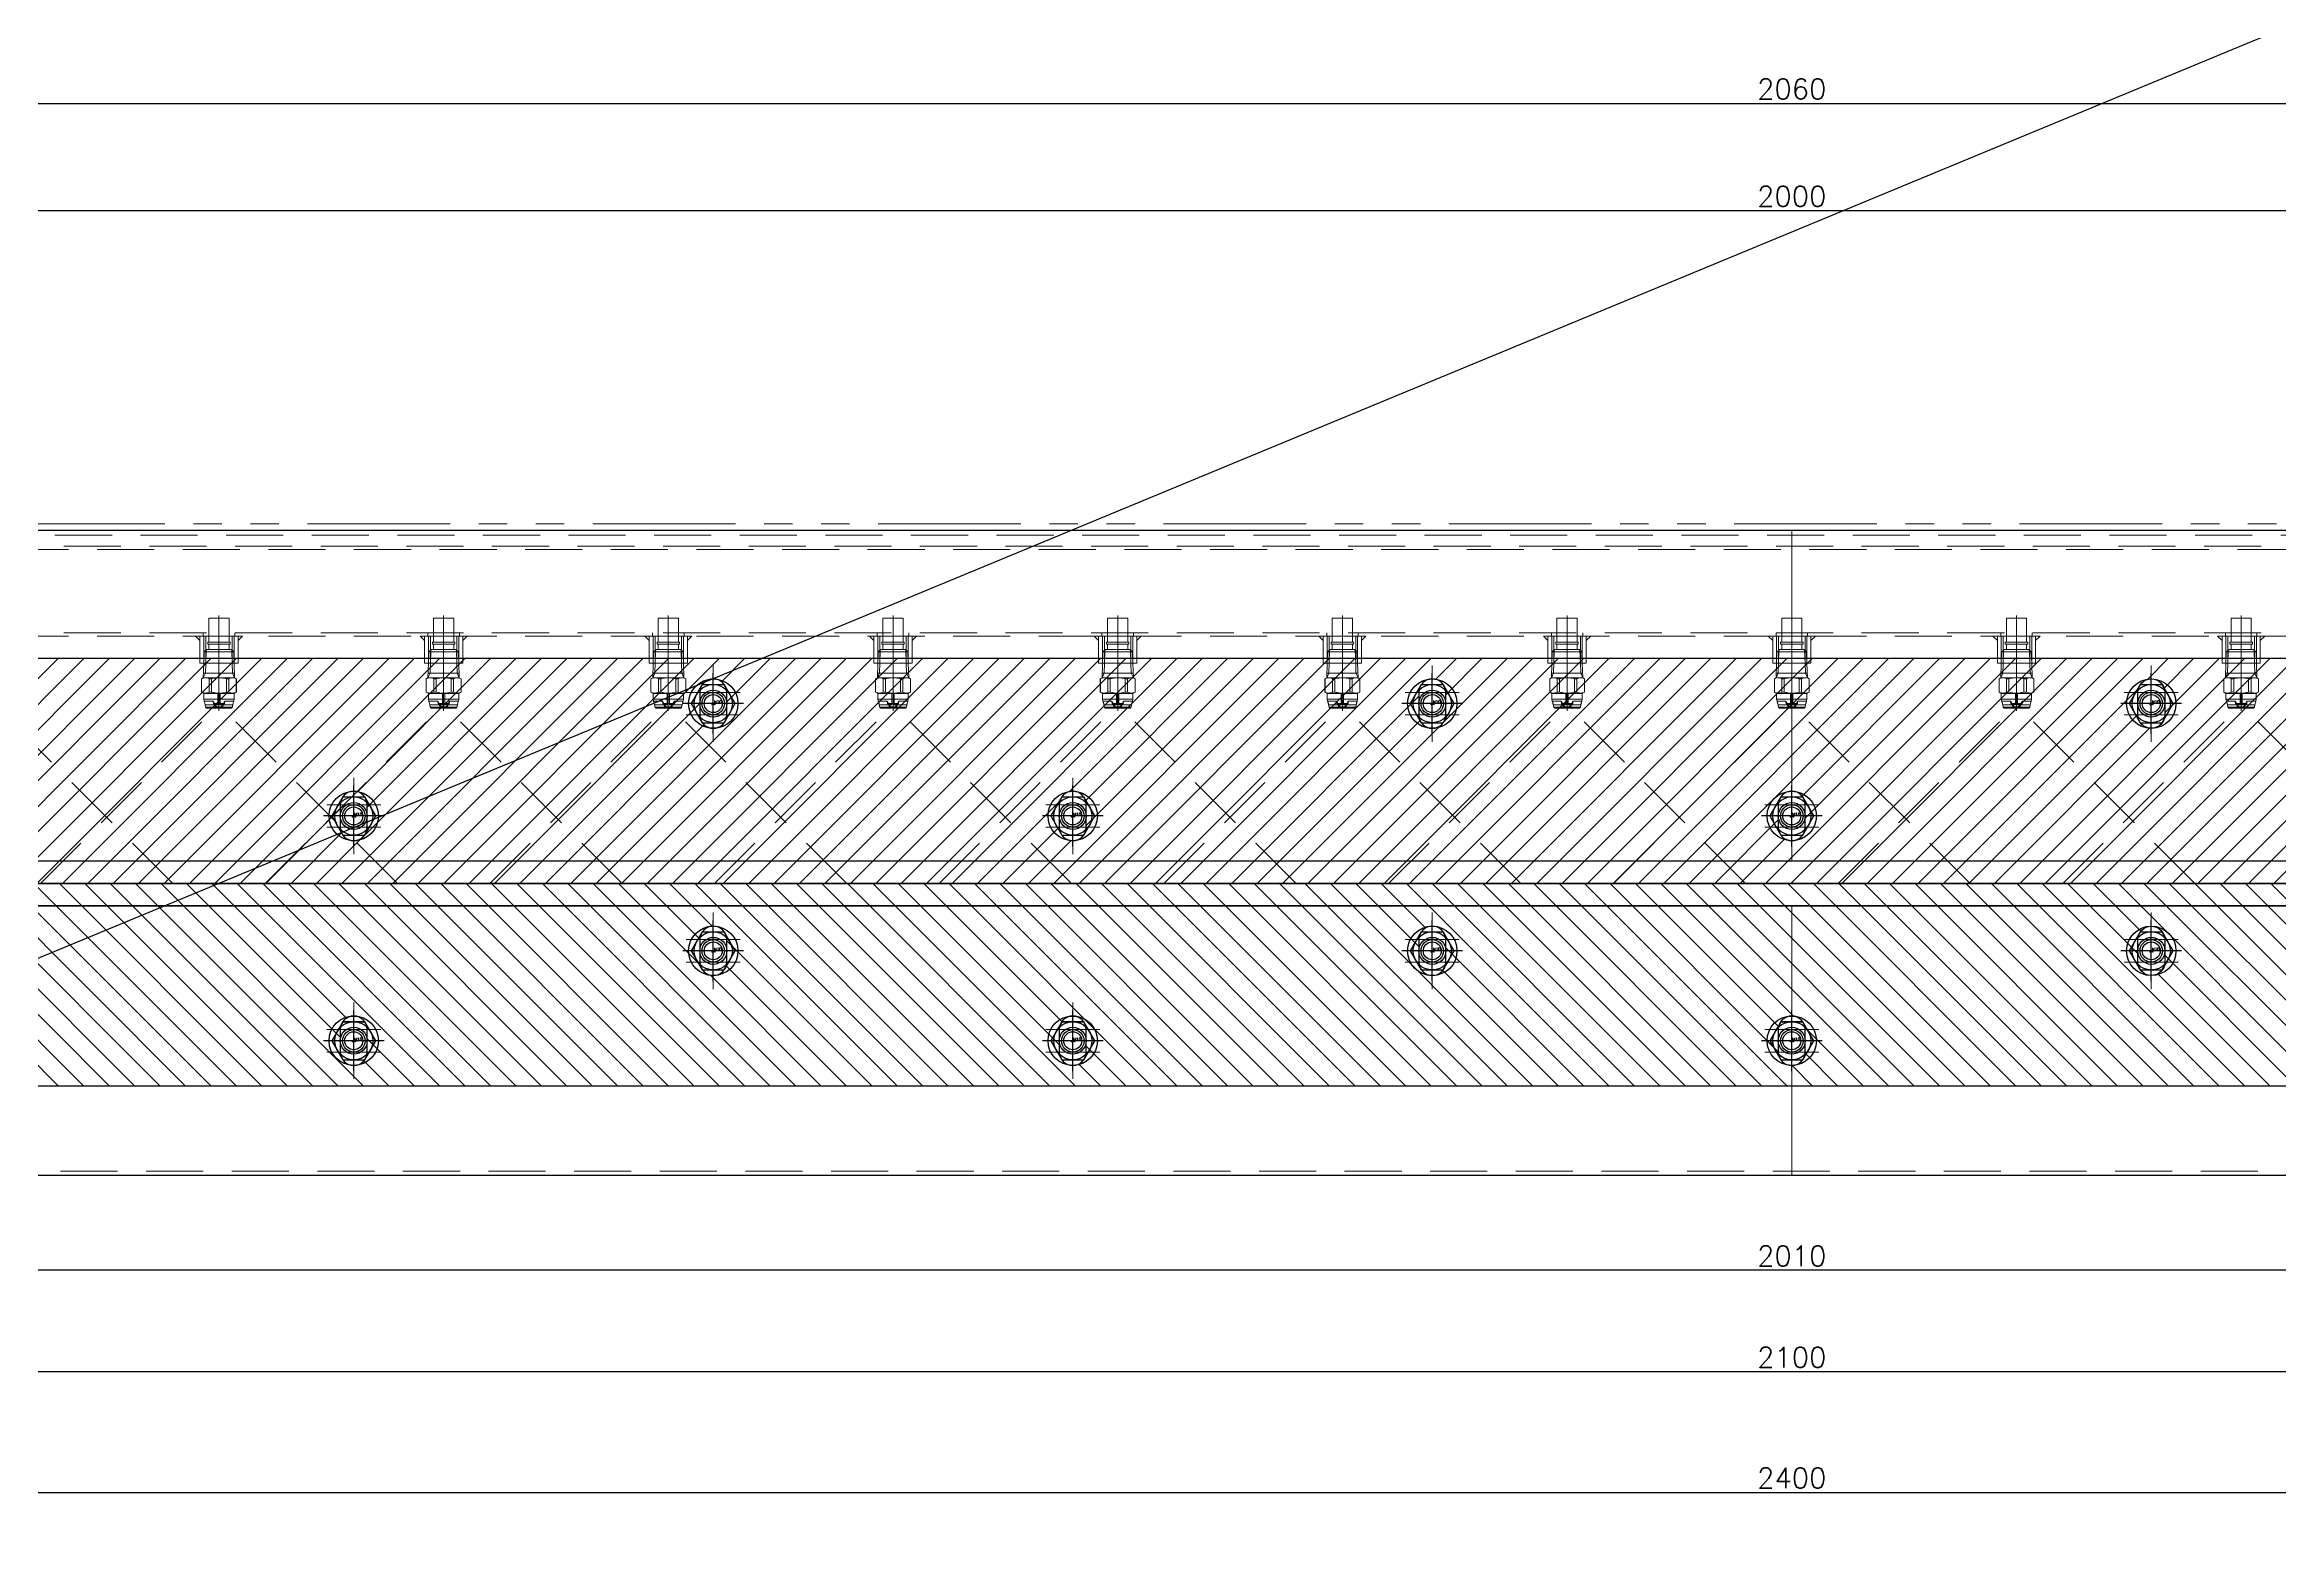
# Model space of a CAD drawing. Header units: millimetres. Extents: x -8731 to 85711, y -14522 to 31379.
# Drawn here: x 29158 to 30153, y -3558 to -2889 of the extents above; entities that cross this region are included whole.
import ezdxf

# ---------------------------------------------------------------- set-up
doc = ezdxf.new("R2010")
doc.units = ezdxf.units.MM
doc.header["$LTSCALE"] = 4
doc.header["$PDMODE"] = 99
doc.header["$PDSIZE"] = 1
for name, pattern in [('CENTER2', [28.575, 19.05, -3.175, 3.175, -3.175]), ('HIDDEN', [9.525, 6.35, -3.175]), ('PHANTOM2', [31.75, 15.875, -3.175, 3.175, -3.175, 3.175, -3.175])]:
    doc.linetypes.add(name, pattern=pattern)
for name, color, linetype, lineweight in [('04_HIDDEN', 2, 'HIDDEN', 13), ('05_CENTER', 4, 'CENTER2', 13), ('06_PHANTOM', 2, 'PHANTOM2', 13), ('08_DIM', 3, 'Continuous', 13)]:
    doc.layers.add(name, color=color, linetype=linetype, lineweight=lineweight)
doc.layers.add('10_DRAFT', color=8, linetype='Continuous', lineweight=0, plot=False)
doc.styles.add('KSS_TXT', font='txt.shx', dxfattribs={"bigfont": 'extfont2.shx'})
doc.styles.add('KSS_TXT_L', font='txt.shx', dxfattribs={"height": 9, "bigfont": 'extfont2.shx'})
doc.dimstyles.new('KSS_DIM', dxfattribs={"dimscale": 3, "dimtxt": 3, "dimasz": 2.5, "dimexe": 1.25, "dimexo": 0.625, "dimtad": 1, "dimdsep": 46, "dimtxsty": 'KSS_TXT', "dimblk": 'OPEN30', "dimcen": 0, "dimazin": 2, "dimtfac": 0.75, "dimtmove": 0, "dimatfit": 3, "dimldrblk": 'OPEN30', "dimfxl": 1, "dimtolj": 1, "dimarcsym": 0})

# ---------------------------------------------------------------- blocks, each defined once
blk = doc.blocks.new('A$C28002627_1_1_1')
at = {"color": 0, "linetype": 'CENTER2'}
for p, q in [((0, -11.18), (0, 11.18)), ((-11.18, 0), (11.18, 0))]:
    blk.add_line(p, q, dxfattribs=at)
at = {"color": 0}
for p, q in [((-9.81, 0), (-4.91, 8.5)), ((-4.91, -8.5), (-9.81, 0)), ((-4.91, 8.5), (4.91, 8.5)), ((4.91, 8.5), (9.81, 0)), ((9.81, 0), (4.91, -8.5)), ((4.91, -8.5), (-4.91, -8.5))]:
    blk.add_line(p, q, dxfattribs=at)
at = {"layer": '10_DRAFT', "style": 'KSS_TXT_L'}
blk.add_text('BT-M10', height=0.3, dxfattribs=at).set_placement((-0.7, -0.54))
blk = doc.blocks.new('A$C11D0153E_1_1')
at = {"color": 0}
blk.add_lwpolyline([(27, -150), (2033, -150), (2035, -148), (2035, -3), (25, -3), (25, -148)], close=True, dxfattribs=at)
for centre in [(550, -80), (870, -80), (1190, -80), (390, -130), (710, -130), (1030, -130)]:
    blk.add_circle(centre, 6, dxfattribs=at)
at = {"layer": '04_HIDDEN'}
blk.add_line((2035, -5), (25, -5), dxfattribs=at)
at = {"layer": '05_CENTER'}
for p, q in [((550, -89.34), (550, -70.66)), ((870, -89.34), (870, -70.66)), ((1190, -89.34), (1190, -70.66)), ((559.34, -80), (540.66, -80)), ((879.34, -80), (860.66, -80)), ((1180.66, -80), (1199.34, -80)), ((390, -139.34), (390, -120.66)), ((710, -139.34), (710, -120.66)), ((1030, -139.34), (1030, -120.66)), ((399.34, -130), (380.66, -130)), ((719.34, -130), (700.66, -130)), ((1039.34, -130), (1020.66, -130))]:
    blk.add_line(p, q, dxfattribs=at)
at = {"layer": '10_DRAFT'}
blk.add_line((1030, -150), (1030, -3), dxfattribs=at)
at = {"layer": '04_HIDDEN'}
for p in [(550, -80), (870, -80), (1190, -80), (390, -130), (710, -130), (1030, -130)]:
    blk.add_blockref('A$C28002627_1_1_1', p, dxfattribs=at)
blk = doc.blocks.new('_Open30')
at = {"color": 0, "linetype": 'ByBlock', "lineweight": -2}
for p, q in [((-1, 0.27), (0, 0)), ((0, 0), (-1, -0.27)), ((0, 0), (-1, 0))]:
    blk.add_line(p, q, dxfattribs=at)
blk = doc.blocks.new('*D3048')
at = {"layer": '08_DIM', "color": 0, "lineweight": -2, "transparency": 16777216}
for p, q in [((28905.53, -3073.81), (28905.53, -2910.93)), ((30965.53, -3073.81), (30965.53, -2910.93)), ((28913.03, -2914.68), (30958.03, -2914.68))]:
    blk.add_line(p, q, dxfattribs=at)
at = {"layer": 'Defpoints', "color": 0, "transparency": 16777216}
for p in [(30965.53, -2914.68), (28905.53, -3075.69), (30965.53, -3075.69)]:
    blk.add_point(p, dxfattribs=at)
at = {"layer": '08_DIM', "color": 0, "lineweight": -2, "transparency": 16777216, "xscale": 7.5, "yscale": 7.5, "zscale": 7.5, "rotation": 180}
blk.add_blockref('_Open30', (28905.53, -2914.68), dxfattribs=at)
at = {"layer": '08_DIM', "color": 0, "lineweight": -2, "transparency": 16777216, "xscale": 7.5, "yscale": 7.5, "zscale": 7.5}
blk.add_blockref('_Open30', (30965.53, -2914.68), dxfattribs=at)
at = {"layer": '08_DIM', "color": 0, "transparency": 16777216, "insert": (29935.53, -2908.31), "char_height": 9, "attachment_point": 5, "style": 'KSS_TXT'}
blk.add_mtext('\\A1;2060', dxfattribs=at)
blk = doc.blocks.new('*D3049')
at = {"layer": '08_DIM', "color": 0, "lineweight": -2, "transparency": 16777216}
for p, q in [((28930.53, -3251.56), (28930.53, -3437.54)), ((30940.53, -3251.56), (30940.53, -3437.54)), ((30933.03, -3433.79), (28938.03, -3433.79))]:
    blk.add_line(p, q, dxfattribs=at)
at = {"layer": 'Defpoints', "color": 0, "transparency": 16777216}
for p in [(28930.53, -3249.69), (30940.53, -3249.69), (28930.53, -3433.79)]:
    blk.add_point(p, dxfattribs=at)
at = {"layer": '08_DIM', "color": 0, "lineweight": -2, "transparency": 16777216, "xscale": 7.5, "yscale": 7.5, "zscale": 7.5, "rotation": 180}
blk.add_blockref('_Open30', (28930.53, -3433.79), dxfattribs=at)
at = {"layer": '08_DIM', "color": 0, "lineweight": -2, "transparency": 16777216, "xscale": 7.5, "yscale": 7.5, "zscale": 7.5}
blk.add_blockref('_Open30', (30940.53, -3433.79), dxfattribs=at)
at = {"layer": '08_DIM', "color": 0, "transparency": 16777216, "insert": (29935.53, -3427.41), "char_height": 9, "attachment_point": 5, "style": 'KSS_TXT'}
blk.add_mtext('\\A1;2010', dxfattribs=at)
blk = doc.blocks.new('*D3051')
at = {"layer": '08_DIM', "color": 0, "lineweight": -2, "transparency": 16777216}
for p, q in [((28935.53, -2999.81), (28935.53, -2958.64)), ((28943.03, -2962.39), (30928.03, -2962.39)), ((30935.53, -2999.81), (30935.53, -2958.64))]:
    blk.add_line(p, q, dxfattribs=at)
at = {"layer": 'Defpoints', "color": 0, "transparency": 16777216}
for p in [(30935.53, -2962.39), (28935.53, -3001.69), (30935.53, -3001.69)]:
    blk.add_point(p, dxfattribs=at)
at = {"layer": '08_DIM', "color": 0, "lineweight": -2, "transparency": 16777216, "xscale": 7.5, "yscale": 7.5, "zscale": 7.5, "rotation": 180}
blk.add_blockref('_Open30', (28935.53, -2962.39), dxfattribs=at)
at = {"layer": '08_DIM', "color": 0, "lineweight": -2, "transparency": 16777216, "xscale": 7.5, "yscale": 7.5, "zscale": 7.5}
blk.add_blockref('_Open30', (30935.53, -2962.39), dxfattribs=at)
at = {"layer": '08_DIM', "color": 0, "transparency": 16777216, "insert": (29935.53, -2956.01), "char_height": 9, "attachment_point": 5, "style": 'KSS_TXT'}
blk.add_mtext('\\A1;2000', dxfattribs=at)
blk = doc.blocks.new('A$C46CA3476_1_1')
at = {"color": 0}
blk.add_lwpolyline([(-998, -20), (998, -20), (1000, -18), (1000, 68), (998, 70), (-998, 70), (-1000, 68), (-1000, -18)], close=True, dxfattribs=at)
for centre in [(-480, 50), (-160, 50), (160, 50), (-640, 0), (-320, 0), (0, 0)]:
    blk.add_circle(centre, 6, dxfattribs=at)
at = {"layer": '05_CENTER'}
for p, q in [((-470.66, 50), (-489.34, 50)), ((-480, 40.66), (-480, 59.34)), ((-150.66, 50), (-169.34, 50)), ((-160, 40.66), (-160, 59.34)), ((150.66, 50), (169.34, 50)), ((160, 40.66), (160, 59.34)), ((-630.66, 0), (-649.34, 0)), ((-640, -9.34), (-640, 9.34)), ((-310.66, 0), (-329.34, 0)), ((-320, -9.34), (-320, 9.34)), ((9.34, 0), (-9.34, 0)), ((0, -9.34), (0, 9.34))]:
    blk.add_line(p, q, dxfattribs=at)
blk = doc.blocks.new('10b_2_1')
at = {"color": 0, "linetype": 'CENTER2'}
for p, q in [((0, -13.51), (0, 13.51)), ((13.51, 0), (-13.51, 0))]:
    blk.add_line(p, q, dxfattribs=at)
at = {"color": 0}
for p, q in [((-4.9, 8.49), (-9.8, 0)), ((-9.8, 0), (-4.9, -8.49)), ((-4.9, 8.49), (4.9, 8.49)), ((9.8, 0), (4.9, 8.49)), ((4.9, -8.49), (9.8, 0)), ((-4.9, -8.49), (4.9, -8.49))]:
    blk.add_line(p, q, dxfattribs=at)
for radius in [11, 8.49, 5, 4]:
    blk.add_circle((0, 0), radius, dxfattribs=at)
at = {"layer": '10_DRAFT', "style": 'KSS_TXT'}
blk.add_text('M10', height=1.25, dxfattribs=at).set_placement((0.26, 0.12))
blk = doc.blocks.new('A$C67362F98_1_1')
at = {"color": 0}
blk.add_lwpolyline([(1100, -20), (-1150, -20), (-1150, 20), (1100, 20)], close=True, dxfattribs=at)
at = {"color": 3}
for points in [[(-708.5, -20), (-710.5, -20), (-708.5, -22), (-708.5, -22)], [(-691.5, -20), (-689.5, -20), (-691.5, -22), (-691.5, -22)], [(-608.5, -20), (-610.5, -20), (-608.5, -22), (-608.5, -22)], [(-591.5, -20), (-589.5, -20), (-591.5, -22), (-591.5, -22)], [(-508.5, -20), (-510.5, -20), (-508.5, -22), (-508.5, -22)], [(-491.5, -20), (-489.5, -20), (-491.5, -22), (-491.5, -22)], [(-408.5, -20), (-410.5, -20), (-408.5, -22), (-408.5, -22)], [(-391.5, -20), (-389.5, -20), (-391.5, -22), (-391.5, -22)], [(-308.5, -20), (-310.5, -20), (-308.5, -22), (-308.5, -22)], [(-291.5, -20), (-289.5, -20), (-291.5, -22), (-291.5, -22)], [(-208.5, -20), (-210.5, -20), (-208.5, -22), (-208.5, -22)], [(-191.5, -20), (-189.5, -20), (-191.5, -22), (-191.5, -22)], [(-108.5, -20), (-110.5, -20), (-108.5, -22), (-108.5, -22)], [(-108.5, -20), (-110.5, -20), (-108.5, -22), (-108.5, -22)], [(-91.5, -20), (-89.5, -20), (-91.5, -22), (-91.5, -22)], [(-91.5, -20), (-89.5, -20), (-91.5, -22), (-91.5, -22)], [(-8.5, -20), (-10.5, -20), (-8.5, -22), (-8.5, -22)], [(8.5, -20), (10.5, -20), (8.5, -22), (8.5, -22)], [(91.5, -20), (89.5, -20), (91.5, -22), (91.5, -22)], [(91.5, -20), (89.5, -20), (91.5, -22), (91.5, -22)], [(108.5, -20), (110.5, -20), (108.5, -22), (108.5, -22)], [(108.5, -20), (110.5, -20), (108.5, -22), (108.5, -22)], [(191.5, -20), (189.5, -20), (191.5, -22), (191.5, -22)], [(208.5, -20), (210.5, -20), (208.5, -22), (208.5, -22)]]:
    blk.add_lwpolyline(points, close=True, dxfattribs=at)
for points in [[(-691.5, -20), (-691.5, -32), (-708.5, -32), (-708.5, -20)], [(-591.5, -20), (-591.5, -32), (-608.5, -32), (-608.5, -20)], [(-491.5, -20), (-491.5, -32), (-508.5, -32), (-508.5, -20)], [(-391.5, -20), (-391.5, -32), (-408.5, -32), (-408.5, -20)], [(-291.5, -20), (-291.5, -32), (-308.5, -32), (-308.5, -20)], [(-191.5, -20), (-191.5, -32), (-208.5, -32), (-208.5, -20)], [(-91.5, -20), (-91.5, -32), (-108.5, -32), (-108.5, -20)], [(-91.5, -20), (-91.5, -32), (-108.5, -32), (-108.5, -20)], [(8.5, -20), (8.5, -32), (-8.5, -32), (-8.5, -20)], [(91.5, -20), (91.5, -32), (108.5, -32), (108.5, -20)], [(91.5, -20), (91.5, -32), (108.5, -32), (108.5, -20)], [(191.5, -20), (191.5, -32), (208.5, -32), (208.5, -20)]]:
    blk.add_lwpolyline(points, close=True)
at = {"layer": '04_HIDDEN'}
for p, q in [((1100, 18.5), (-1150, 18.5)), ((-1150, -18.5), (1100, -18.5)), ((-707, -18.5), (-707, -20)), ((-693, -18.5), (-693, -20)), ((-607, -18.5), (-607, -20)), ((-593, -18.5), (-593, -20)), ((-507, -18.5), (-507, -20)), ((-493, -18.5), (-493, -20)), ((-407, -18.5), (-407, -20)), ((-393, -18.5), (-393, -20)), ((-307, -18.5), (-307, -20)), ((-293, -18.5), (-293, -20)), ((-207, -18.5), (-207, -20)), ((-193, -18.5), (-193, -20)), ((-107, -18.5), (-107, -20)), ((-107, -18.5), (-107, -20)), ((-93, -18.5), (-93, -20)), ((-93, -18.5), (-93, -20)), ((-7, -18.5), (-7, -20)), ((7, -18.5), (7, -20)), ((93, -18.5), (93, -20)), ((93, -18.5), (93, -20)), ((107, -18.5), (107, -20)), ((107, -18.5), (107, -20)), ((193, -18.5), (193, -20)), ((207, -18.5), (207, -20)), ((-706.77, -20), (-706.77, -32)), ((-705.91, -20), (-705.91, -32)), ((-694.09, -20), (-694.09, -32)), ((-693.23, -20), (-693.23, -32)), ((-606.77, -20), (-606.77, -32)), ((-605.91, -20), (-605.91, -32)), ((-594.09, -20), (-594.09, -32)), ((-593.23, -20), (-593.23, -32)), ((-506.77, -20), (-506.77, -32)), ((-505.91, -20), (-505.91, -32)), ((-494.09, -20), (-494.09, -32)), ((-493.23, -20), (-493.23, -32)), ((-406.77, -20), (-406.77, -32)), ((-405.91, -20), (-405.91, -32)), ((-394.09, -20), (-394.09, -32)), ((-393.23, -20), (-393.23, -32)), ((-306.77, -20), (-306.77, -32)), ((-305.91, -20), (-305.91, -32)), ((-294.09, -20), (-294.09, -32)), ((-293.23, -20), (-293.23, -32)), ((-206.77, -20), (-206.77, -32)), ((-205.91, -20), (-205.91, -32)), ((-194.09, -20), (-194.09, -32)), ((-193.23, -20), (-193.23, -32)), ((-106.77, -20), (-106.77, -32)), ((-106.77, -20), (-106.77, -32)), ((-105.91, -20), (-105.91, -32)), ((-105.91, -20), (-105.91, -32)), ((-94.09, -20), (-94.09, -32)), ((-94.09, -20), (-94.09, -32)), ((-93.23, -20), (-93.23, -32)), ((-93.23, -20), (-93.23, -32)), ((-6.77, -20), (-6.77, -32)), ((-5.91, -20), (-5.91, -32)), ((5.91, -20), (5.91, -32)), ((6.77, -20), (6.77, -32)), ((93.23, -20), (93.23, -32)), ((93.23, -20), (93.23, -32)), ((94.09, -20), (94.09, -32)), ((94.09, -20), (94.09, -32)), ((105.91, -20), (105.91, -32)), ((105.91, -20), (105.91, -32)), ((106.77, -20), (106.77, -32)), ((106.77, -20), (106.77, -32)), ((193.23, -20), (193.23, -32)), ((194.09, -20), (194.09, -32)), ((205.91, -20), (205.91, -32)), ((206.77, -20), (206.77, -32))]:
    blk.add_line(p, q, dxfattribs=at)
at = {"layer": '05_CENTER'}
for p, q in [((-700, -35.32), (-700, -16.28)), ((-600, -35.32), (-600, -16.28)), ((-500, -35.32), (-500, -16.28)), ((-400, -35.32), (-400, -16.28)), ((-300, -35.32), (-300, -16.28)), ((-200, -35.32), (-200, -16.28)), ((-100, -35.32), (-100, -16.28)), ((-100, -35.32), (-100, -16.28)), ((0, -35.32), (0, -16.28)), ((100, -35.32), (100, -16.28)), ((100, -35.32), (100, -16.28)), ((200, -35.32), (200, -16.28))]:
    blk.add_line(p, q, dxfattribs=at)
at = {"layer": '10_DRAFT'}
blk.add_line((0, 20), (0, -20), dxfattribs=at)
blk = doc.blocks.new('A$C3DF50A72_1_1')
at = {"color": 0}
for p, q in [((2.37, 4.5), (0, 4.5)), ((3.37, 4.5), (14, 4.5)), ((14, 4.5), (14, -4.5)), ((2.37, -4.5), (0, -4.5)), ((14, -4.5), (3.37, -4.5))]:
    blk.add_line(p, q, dxfattribs=at)
blk.add_lwpolyline([(2.37, 5), (3.37, 5), (3.37, -5), (2.37, -5)], close=True, dxfattribs=at)
at = {"layer": '05_CENTER', "color": 0}
blk.add_line((0, 0), (15.13, 0), dxfattribs=at)
blk = doc.blocks.new('1／4MVEP9010S303Wa_1_1')
at = {"color": 0}
for p, q in [((-19.99, 5.42), (-19.99, -5.42)), ((-19.58, 5.93), (-18.49, 6.13)), ((-19.58, 5.93), (-19.58, -5.93)), ((-15.99, 6.75), (-16.99, 6.57)), ((-13.49, 6.75), (-15.99, 6.75)), ((-15.99, 6.75), (-15.99, -6.75)), ((-12.91, 7.75), (-13.49, 6.75)), ((-13.49, 6.75), (-13.49, -6.75)), ((-6.94, 7.75), (-12.91, 7.75)), ((-12.91, 7.75), (-12.91, 7.73)), ((-12.91, 7.73), (-6.94, 7.73)), ((-6.94, 4.4), (-12.91, 4.4)), ((-12.91, 4.4), (-12.91, 3.33)), ((-12.91, 3.33), (-6.94, 3.33)), ((-6.49, 6.97), (-6.94, 7.75)), ((-6.94, 7.75), (-6.94, 7.73)), ((-6.94, 4.4), (-6.94, 3.33)), ((-6.49, 6.97), (-6.49, -6.97)), ((-4.49, 6.05), (-6.49, 6.97)), ((0, 6.77), (-6.49, 6.97)), ((-4.49, -6.91), (-4.49, 6.91)), ((0, 5.91), (-4.49, 6.05)), ((-18.49, -6.13), (-19.58, -5.93)), ((-16.99, -6.57), (-15.99, -6.75)), ((-15.99, -6.75), (-13.49, -6.75)), ((-13.49, -6.75), (-12.91, -7.75)), ((-6.94, -3.33), (-12.91, -3.33)), ((-12.91, -3.33), (-12.91, -4.4)), ((-12.91, -4.4), (-6.94, -4.4)), ((-6.94, -7.73), (-12.91, -7.73)), ((-12.91, -7.73), (-12.91, -7.75)), ((-12.91, -7.75), (-6.94, -7.75)), ((-6.94, -3.33), (-6.94, -4.4)), ((-6.94, -7.75), (-6.49, -6.97)), ((-6.94, -7.73), (-6.94, -7.75)), ((-4.49, -6.05), (-6.49, -6.97)), ((-6.49, -6.97), (0, -6.77)), ((0, -5.91), (-4.49, -6.05))]:
    blk.add_line(p, q, dxfattribs=at)
for points in [[(-19.58, 5.93), (-19.66, 5.91), (-19.75, 5.87), (-19.81, 5.82), (-19.87, 5.75), (-19.92, 5.68), (-19.96, 5.6), (-19.98, 5.52), (-19.99, 5.43), (-19.99, 5.42)], [(-18.49, 6.13), (-18.24, 6.18), (-17.99, 6.24), (-17.76, 6.3), (-17.54, 6.37), (-17.36, 6.43), (-17.28, 6.46), (-17.2, 6.49), (-17.09, 6.53), (-17.05, 6.55), (-17.02, 6.56), (-16.99, 6.57), (-16.99, 6.57)], [(-12.91, -3.33), (-13.04, -2.77), (-13.15, -2.21), (-13.23, -1.65), (-13.3, -1.08), (-13.34, -0.5), (-13.35, 0.07), (-13.33, 0.62), (-13.29, 1.16), (-13.23, 1.7), (-13.14, 2.25), (-13.04, 2.79), (-12.91, 3.33)], [(-12.91, 4.4), (-13.07, 4.74), (-13.19, 5.08), (-13.28, 5.42), (-13.33, 5.78), (-13.34, 6.13), (-13.32, 6.49), (-13.26, 6.8), (-13.17, 7.11), (-13.05, 7.42), (-12.91, 7.73)], [(-6.94, 7.73), (-6.79, 7.39), (-6.66, 7.05), (-6.57, 6.7), (-6.52, 6.35), (-6.51, 5.99), (-6.54, 5.64), (-6.6, 5.33), (-6.68, 5.02), (-6.8, 4.71), (-6.94, 4.4)], [(-6.94, 3.33), (-6.81, 2.77), (-6.71, 2.21), (-6.62, 1.65), (-6.56, 1.08), (-6.52, 0.5), (-6.51, -0.08), (-6.52, -0.62), (-6.56, -1.16), (-6.63, -1.7), (-6.71, -2.25), (-6.82, -2.79), (-6.94, -3.33)], [(-19.99, -5.42), (-19.98, -5.53), (-19.95, -5.62), (-19.91, -5.7), (-19.86, -5.77), (-19.79, -5.83), (-19.72, -5.88), (-19.64, -5.91), (-19.58, -5.93)], [(-16.99, -6.57), (-17, -6.57), (-17.05, -6.55), (-17.14, -6.52), (-17.25, -6.47), (-17.4, -6.42), (-17.59, -6.36), (-17.8, -6.29), (-18.04, -6.23), (-18.3, -6.17), (-18.49, -6.13)], [(-12.91, -7.73), (-13.07, -7.39), (-13.19, -7.05), (-13.28, -6.7), (-13.33, -6.35), (-13.34, -5.99), (-13.32, -5.64), (-13.26, -5.33), (-13.17, -5.02), (-13.05, -4.71), (-12.91, -4.4)], [(-6.94, -4.4), (-6.79, -4.74), (-6.66, -5.08), (-6.57, -5.42), (-6.52, -5.78), (-6.51, -6.13), (-6.54, -6.49), (-6.6, -6.8), (-6.68, -7.11), (-6.8, -7.42), (-6.94, -7.73)]]:
    blk.add_lwpolyline(points, dxfattribs=at)
at = {"layer": '04_HIDDEN', "color": 0}
for p, q in [((-18.49, 1.89), (-19.99, 1.54)), ((-19.49, 0.98), (-18.59, 1.89)), ((-19.49, 0.98), (-19.49, -0.98)), ((-18.59, 0.46), (-18.59, 1.89)), ((-13.49, 0.46), (-18.59, 0.46)), ((-18.49, 1.89), (-18.49, 6.13)), ((-17.99, 2.5), (-18.39, 2.1)), ((-18.39, 0.5), (-18.39, 2.1)), ((-13.49, 0.5), (-18.39, 0.5)), ((-16.99, 2.6), (-17.99, 2.5)), ((-17.99, 2.5), (-17.99, -2.5)), ((-17.96, 2.07), (-17.99, 2.06)), ((-17.96, 2.07), (-17.96, -2.07)), ((-16.99, 2.6), (-16.99, 6.57)), ((-19.99, -1.54), (-18.49, -1.89)), ((-18.59, -1.89), (-19.49, -0.98)), ((-13.49, -0.46), (-18.59, -0.46)), ((-18.59, -1.89), (-18.59, -0.46)), ((-18.49, -6.13), (-18.49, -1.89)), ((-18.39, -0.5), (-13.49, -0.5)), ((-18.39, -2.1), (-18.39, -0.5)), ((-18.39, -2.1), (-17.99, -2.5)), ((-17.96, -2.07), (-17.99, -2.06)), ((-17.99, -2.5), (-16.99, -2.6)), ((-16.99, -6.57), (-16.99, -2.6))]:
    blk.add_line(p, q, dxfattribs=at)
for points in [[(-18.59, 1.89), (-18.52, 1.96), (-18.45, 2.03), (-18.41, 2.07), (-18.4, 2.09), (-18.39, 2.1)], [(-18.39, 0.5), (-18.39, 0.5), (-18.41, 0.49), (-18.44, 0.48), (-18.49, 0.47), (-18.55, 0.46), (-18.59, 0.46)], [(-17.99, 2.06), (-18.23, 1.97), (-18.36, 1.93), (-18.49, 1.89)], [(-16.99, 2.6), (-17, 2.6), (-17.03, 2.57), (-17.09, 2.53), (-17.18, 2.47), (-17.3, 2.4), (-17.45, 2.31), (-17.63, 2.22), (-17.79, 2.14), (-17.96, 2.07)], [(-18.59, -0.46), (-18.53, -0.46), (-18.47, -0.47), (-18.43, -0.49), (-18.4, -0.5), (-18.39, -0.5)], [(-18.39, -2.1), (-18.39, -2.1), (-18.4, -2.09), (-18.41, -2.08), (-18.45, -2.04), (-18.52, -1.96), (-18.59, -1.89)], [(-18.49, -1.89), (-18.36, -1.93), (-18.24, -1.96), (-18.11, -2.01), (-17.99, -2.06)], [(-17.96, -2.07), (-17.74, -2.17), (-17.53, -2.27), (-17.34, -2.38), (-17.26, -2.43), (-17.18, -2.47), (-17.09, -2.53), (-17.02, -2.58), (-16.99, -2.6), (-16.99, -2.6)]]:
    blk.add_lwpolyline(points, dxfattribs=at)
at = {"layer": '05_CENTER', "color": 0}
blk.add_line((-21.29, 0), (6.01, 0), dxfattribs=at)
at = {"layer": '10_DRAFT'}
for p, q in [((0, 6.77), (0, -6.77)), ((5.01, 6.61), (0, 6.77)), ((5.73, 5.73), (0, 5.91)), ((6.01, 5.39), (5.01, 6.61)), ((5.01, 6.61), (5.01, -6.61)), ((6.01, 5.39), (6.01, -5.39)), ((6.01, 5.38), (6.01, -5.38)), ((5.73, -5.73), (0, -5.91)), ((0, -6.77), (5.01, -6.61)), ((5.01, -6.61), (6.01, -5.39))]:
    blk.add_line(p, q, dxfattribs=at)
blk.add_blockref('A$C3DF50A72_1_1', (6.01, 0), dxfattribs=at)
blk = doc.blocks.new('A$C0C3B4FB7_1_1')
at = {"color": 4}
for p, q in [((-720.59, -110), (-800, -30.59)), ((-779.41, -110), (-700, -30.59)), ((-620.59, -110), (-700, -30.59)), ((-679.41, -110), (-600, -30.59)), ((-520.59, -110), (-600, -30.59)), ((-579.41, -110), (-500, -30.59)), ((-420.59, -110), (-500, -30.59)), ((-479.41, -110), (-400, -30.59)), ((-320.59, -110), (-400, -30.59)), ((-379.41, -110), (-300, -30.59)), ((-220.59, -110), (-300, -30.59)), ((-279.41, -110), (-200, -30.59)), ((-120.59, -110), (-200, -30.59)), ((-179.41, -110), (-100, -30.59)), ((-20.59, -110), (-100, -30.59)), ((-79.41, -110), (0, -30.59)), ((79.41, -110), (0, -30.59)), ((20.59, -110), (100, -30.59)), ((179.41, -110), (100, -30.59)), ((120.59, -110), (200, -30.59)), ((279.41, -110), (200, -30.59))]:
    blk.add_line(p, q, dxfattribs=at)
blk.add_blockref('A$C67362F98_1_1', (0, 20))
at = {"color": 4, "rotation": 90}
for p in [(-700, -12), (-600, -12), (-500, -12), (-400, -12), (-300, -12), (-200, -12), (-100, -12), (0, -12)]:
    blk.add_blockref('1／4MVEP9010S303Wa_1_1', p, dxfattribs=at)
at = {"color": 4, "xscale": -1, "rotation": 270}
for p in [(100, -12), (200, -12)]:
    blk.add_blockref('1／4MVEP9010S303Wa_1_1', p, dxfattribs=at)
blk = doc.blocks.new('A$C75D40B34_1_1')
h = blk.add_hatch()
h.set_pattern_fill('_USER', color=3, scale=8, angle=45, pattern_type=0)
h.set_pattern_definition([(45, (8933.499, 6951.158), (-5.656854, 5.656854), [])])
h.paths.add_polyline_path([(-998, 70), (-1000, 68), (-1000, -28), (-998, -30), (998, -30), (1000, -28), (1000, 68), (998, 70)])
h.paths.add_polyline_path([(-954, 5), (-954, -5, -1), (-966, -5), (-966, 5, -1)], flags=16)
h.paths.add_polyline_path([(-806, 45), (-806, 55, -1), (-794, 55), (-794, 45, -1)], flags=16)
h.paths.add_polyline_path([(-634, 5), (-634, -5, -1), (-646, -5), (-646, 5, -1)], flags=16)
h.paths.add_polyline_path([(-486, 45), (-486, 55, -1), (-474, 55), (-474, 45, -1)], flags=16)
h.paths.add_polyline_path([(-326, 5, -1), (-314, 5), (-314, -5, -1), (-326, -5)], flags=16)
h.paths.add_polyline_path([(-166, 45), (-166, 55, -1), (-154, 55), (-154, 45, -1)], flags=16)
h.paths.add_polyline_path([(-6, 5, -1), (6, 5), (6, -5, -1), (-6, -5)], flags=16)
h.paths.add_polyline_path([(154, 45), (154, 55, -1), (166, 55), (166, 45, -1)], flags=16)
h.paths.add_polyline_path([(314, 5, -1), (326, 5), (326, -5, -1), (314, -5)], flags=16)
h.paths.add_polyline_path([(474, 45), (474, 55, -1), (486, 55), (486, 45, -1)], flags=16)
h.paths.add_polyline_path([(634, 5, -1), (646, 5), (646, -5, -1), (634, -5)], flags=16)
h.paths.add_polyline_path([(794, 45), (794, 55, -1), (806, 55), (806, 45, -1)], flags=16)
h.paths.add_polyline_path([(954, 5, -1), (966, 5), (966, -5, -1), (954, -5)], flags=16)
at = {"color": 0}
blk.add_lwpolyline([(-998, -30), (998, -30), (1000, -28), (1000, 68), (998, 70), (-998, 70), (-1000, 68), (-1000, -28)], close=True, dxfattribs=at)
for points in [[(-486, 55), (-486, 45, 1), (-474, 45), (-474, 55, 1)], [(-166, 55), (-166, 45, 1), (-154, 45), (-154, 55, 1)], [(166, 55), (166, 45, -1), (154, 45), (154, 55, -1)], [(-646, 5), (-646, -5, 1), (-634, -5), (-634, 5, 1)], [(-326, 5), (-326, -5, 1), (-314, -5), (-314, 5, 1)], [(-6, 5), (-6, -5, 1), (6, -5), (6, 5, 1)]]:
    blk.add_lwpolyline(points, format="xyb", close=True, dxfattribs=at)
at = {"layer": '05_CENTER'}
for p, q in [((-480, 33), (-480, 67)), ((-160, 33), (-160, 67)), ((160, 33), (160, 67)), ((-492, 55), (-468, 55)), ((-492, 50), (-468, 50)), ((-172, 55), (-148, 55)), ((-172, 50), (-148, 50)), ((172, 55), (148, 55)), ((172, 50), (148, 50)), ((-492, 45), (-468, 45)), ((-172, 45), (-148, 45)), ((172, 45), (148, 45)), ((-640, -17), (-640, 17)), ((-320, -17), (-320, 17)), ((0, -17), (0, 17)), ((-652, 5), (-628, 5)), ((-652, 0), (-628, 0)), ((-332, 5), (-308, 5)), ((-332, 0), (-308, 0)), ((-12, 5), (12, 5)), ((-12, 0), (12, 0)), ((-652, -5), (-628, -5)), ((-332, -5), (-308, -5)), ((-12, -5), (12, -5))]:
    blk.add_line(p, q, dxfattribs=at)
blk = doc.blocks.new('A$C433F3B64_1_1')
at = {"color": 0}
blk.add_lwpolyline([(-1200, 60), (1200, 60), (1200, -60), (-1200, -60)], close=True, dxfattribs=at)
for centre in [(-480, 40), (-160, 40), (160, 40), (-640, 0), (-320, 0), (0, 0)]:
    blk.add_circle(centre, 6, dxfattribs=at)
at = {"layer": '04_HIDDEN'}
blk.add_line((1198, -58), (-1198, -58), dxfattribs=at)
at = {"layer": '05_CENTER'}
for p, q in [((-470.66, 40), (-489.34, 40)), ((-480, 30.66), (-480, 49.34)), ((-150.66, 40), (-169.34, 40)), ((-160, 30.66), (-160, 49.34)), ((150.66, 40), (169.34, 40)), ((160, 30.66), (160, 49.34)), ((-640, -9.34), (-640, 9.34)), ((-320, -9.34), (-320, 9.34)), ((0, -9.34), (0, 9.34)), ((-630.66, 0), (-649.34, 0)), ((-310.66, 0), (-329.34, 0)), ((9.34, 0), (-9.34, 0))]:
    blk.add_line(p, q, dxfattribs=at)
at = {"layer": '10_DRAFT'}
blk.add_line((0, 60), (0, -60), dxfattribs=at)
at = {"layer": '04_HIDDEN'}
for p in [(-480, 40), (-160, 40), (160, 40), (-640, 0), (-320, 0), (0, 0)]:
    blk.add_blockref('A$C28002627_1_1_1', p, dxfattribs=at)
blk = doc.blocks.new('*D3104')
at = {"layer": '08_DIM', "color": 0, "lineweight": -2, "transparency": 16777216}
for p, q in [((28885.53, -3307.07), (28885.53, -3482.63)), ((30985.53, -3307.07), (30985.53, -3482.63)), ((28893.03, -3478.88), (30978.03, -3478.88))]:
    blk.add_line(p, q, dxfattribs=at)
at = {"layer": 'Defpoints', "color": 0, "transparency": 16777216}
for p in [(28885.53, -3305.2), (30985.53, -3305.2), (30985.53, -3478.88)]:
    blk.add_point(p, dxfattribs=at)
at = {"layer": '08_DIM', "color": 0, "lineweight": -2, "transparency": 16777216, "xscale": 7.5, "yscale": 7.5, "zscale": 7.5, "rotation": 180}
blk.add_blockref('_Open30', (28885.53, -3478.88), dxfattribs=at)
at = {"layer": '08_DIM', "color": 0, "lineweight": -2, "transparency": 16777216, "xscale": 7.5, "yscale": 7.5, "zscale": 7.5}
blk.add_blockref('_Open30', (30985.53, -3478.88), dxfattribs=at)
at = {"layer": '08_DIM', "color": 0, "transparency": 16777216, "insert": (29935.53, -3472.5), "char_height": 9, "attachment_point": 5, "style": 'KSS_TXT'}
blk.add_mtext('\\A1;2100', dxfattribs=at)
blk = doc.blocks.new('*D3105')
at = {"layer": '08_DIM', "color": 0, "lineweight": -2, "transparency": 16777216}
for p, q in [((28735.53, -3393.56), (28735.53, -3536.34)), ((31135.53, -3393.56), (31135.53, -3536.34)), ((28743.03, -3532.59), (31128.03, -3532.59))]:
    blk.add_line(p, q, dxfattribs=at)
at = {"layer": 'Defpoints', "color": 0, "transparency": 16777216}
for p in [(28735.53, -3391.69), (31135.53, -3391.69), (31135.53, -3532.59)]:
    blk.add_point(p, dxfattribs=at)
at = {"layer": '08_DIM', "color": 0, "lineweight": -2, "transparency": 16777216, "xscale": 7.5, "yscale": 7.5, "zscale": 7.5, "rotation": 180}
blk.add_blockref('_Open30', (28735.53, -3532.59), dxfattribs=at)
at = {"layer": '08_DIM', "color": 0, "lineweight": -2, "transparency": 16777216, "xscale": 7.5, "yscale": 7.5, "zscale": 7.5}
blk.add_blockref('_Open30', (31135.53, -3532.59), dxfattribs=at)
at = {"layer": '08_DIM', "color": 0, "transparency": 16777216, "insert": (29935.53, -3526.21), "char_height": 9, "attachment_point": 5, "style": 'KSS_TXT'}
blk.add_mtext('\\A1;2400', dxfattribs=at)
blk = doc.blocks.new('A$C4E6B2AD6_1_1')
h = blk.add_hatch()
h.set_pattern_fill('_USER', color=3, scale=8, angle=135, pattern_type=0)
h.set_pattern_definition([(135, (9279.8095, 5252.723), (-5.656854, -5.656854), [])])
h.paths.add_polyline_path([(-998, 70), (-1000, 68), (-1000, -18), (-998, -20), (998, -20), (1000, -18), (1000, 68), (998, 70)])
h.paths.add_polyline_path([(-954, 5), (-954, -5, -1), (-966, -5), (-966, 5, -1)], flags=16)
h.paths.add_polyline_path([(-806, 35), (-806, 45, -1), (-794, 45), (-794, 35, -1)], flags=16)
h.paths.add_polyline_path([(-634, 5), (-634, -5, -1), (-646, -5), (-646, 5, -1)], flags=16)
h.paths.add_polyline_path([(-486, 35), (-486, 45, -1), (-474, 45), (-474, 35, -1)], flags=16)
h.paths.add_polyline_path([(-314, 5), (-314, -5, -1), (-326, -5), (-326, 5, -1)], flags=16)
h.paths.add_polyline_path([(-166, 35), (-166, 45, -1), (-154, 45), (-154, 35, -1)], flags=16)
h.paths.add_polyline_path([(6, 5), (6, -5, -1), (-6, -5), (-6, 5, -1)], flags=16)
h.paths.add_polyline_path([(154, 35), (154, 45, -1), (166, 45), (166, 35, -1)], flags=16)
h.paths.add_polyline_path([(314, 5, -1), (326, 5), (326, -5, -1), (314, -5)], flags=16)
h.paths.add_polyline_path([(474, 35), (474, 45, -1), (486, 45), (486, 35, -1)], flags=16)
h.paths.add_polyline_path([(634, 5, -1), (646, 5), (646, -5, -1), (634, -5)], flags=16)
h.paths.add_polyline_path([(794, 35), (794, 45, -1), (806, 45), (806, 35, -1)], flags=16)
h.paths.add_polyline_path([(954, 5, -1), (966, 5), (966, -5, -1), (954, -5)], flags=16)
at = {"color": 0}
blk.add_lwpolyline([(-998, -20), (998, -20), (1000, -18), (1000, 68), (998, 70), (-998, 70), (-1000, 68), (-1000, -18)], close=True, dxfattribs=at)
for points in [[(-486, 45), (-486, 35, 1), (-474, 35), (-474, 45, 1)], [(-166, 45), (-166, 35, 1), (-154, 35), (-154, 45, 1)], [(166, 45), (166, 35, -1), (154, 35), (154, 45, -1)], [(-646, 5), (-646, -5, 1), (-634, -5), (-634, 5, 1)], [(-326, 5), (-326, -5, 1), (-314, -5), (-314, 5, 1)], [(-6, 5), (-6, -5, 1), (6, -5), (6, 5, 1)]]:
    blk.add_lwpolyline(points, format="xyb", close=True, dxfattribs=at)
at = {"layer": '05_CENTER'}
for p, q in [((-480, 23), (-480, 57)), ((-160, 23), (-160, 57)), ((160, 23), (160, 57)), ((-492, 45), (-468, 45)), ((-492, 40), (-468, 40)), ((-172, 45), (-148, 45)), ((-172, 40), (-148, 40)), ((172, 45), (148, 45)), ((172, 40), (148, 40)), ((-492, 35), (-468, 35)), ((-172, 35), (-148, 35)), ((172, 35), (148, 35)), ((-640, -17), (-640, 17)), ((-320, -17), (-320, 17)), ((0, -17), (0, 17)), ((-652, 5), (-628, 5)), ((-652, 0), (-628, 0)), ((-332, 5), (-308, 5)), ((-332, 0), (-308, 0)), ((-12, 5), (12, 5)), ((-12, 0), (12, 0)), ((-652, -5), (-628, -5)), ((-332, -5), (-308, -5)), ((-12, -5), (12, -5))]:
    blk.add_line(p, q, dxfattribs=at)
blk = doc.blocks.new('A$C01A747DA_1_1')
at = {"color": 0}
blk.add_lwpolyline([(-998, -20), (998, -20), (1000, -18), (1000, 58), (998, 60), (-998, 60), (-1000, 58), (-1000, -18)], close=True, dxfattribs=at)
for centre in [(-480, 40), (-160, 40), (160, 40), (-640, 0), (-320, 0), (0, 0)]:
    blk.add_circle(centre, 6, dxfattribs=at)
at = {"layer": '05_CENTER'}
for p, q in [((-470.66, 40), (-489.34, 40)), ((-480, 30.66), (-480, 49.34)), ((-150.66, 40), (-169.34, 40)), ((-160, 30.66), (-160, 49.34)), ((150.66, 40), (169.34, 40)), ((160, 30.66), (160, 49.34)), ((-640, -9.34), (-640, 9.34)), ((-310.66, 0), (-329.34, 0)), ((-320, -9.34), (-320, 9.34)), ((9.34, 0), (-9.34, 0)), ((0, -9.34), (0, 9.34)), ((-630.66, 0), (-649.34, 0))]:
    blk.add_line(p, q, dxfattribs=at)

msp = doc.modelspace()

# ---------------------------------------------------------------- linework, layer by layer
at = {"color": 3}
msp.add_line((31753.48142, -2219.23166), (27988.0985, -3778.16115), dxfattribs=at)
at = {"layer": '06_PHANTOM'}
msp.add_line((28131.9321, -3101.68767), (31603.49766, -3101.68767), dxfattribs=at)
at = {"layer": '06_PHANTOM', "color": 6}
msp.add_line((28985.53393, -3261.68767), (30885.53393, -3261.68767), dxfattribs=at)

# ---------------------------------------------------------------- block references
for name, p in [('A$C11D0153E_1_1', (28905.53394, -3101.68767)), ('A$C46CA3476_1_1', (29935.53393, -3231.68767)), ('10b_2_1', (29455.53393, -3181.68767)), ('10b_2_1', (29775.53393, -3181.68767)), ('10b_2_1', (30095.53393, -3181.68767)), ('10b_2_1', (29295.53393, -3231.68767)), ('10b_2_1', (29615.53393, -3231.68767)), ('10b_2_1', (29935.53393, -3231.68767)), ('A$C433F3B64_1_1', (29935.53393, -3331.68767)), ('A$C01A747DA_1_1', (29935.53393, -3331.68767)), ('10b_2_1', (29455.53393, -3291.68767)), ('10b_2_1', (29775.53393, -3291.68767)), ('10b_2_1', (30095.53393, -3291.68767)), ('10b_2_1', (29295.53393, -3331.68767)), ('10b_2_1', (29615.53393, -3331.68767)), ('10b_2_1', (29935.53393, -3331.68767))]:
    msp.add_blockref(name, p)
at = {"color": 3}
for name, p in [('A$C75D40B34_1_1', (29935.53393, -3231.68767)), ('A$C4E6B2AD6_1_1', (29935.53393, -3331.68767))]:
    msp.add_blockref(name, p, dxfattribs=at)
at = {"layer": '04_HIDDEN'}
msp.add_blockref('A$C0C3B4FB7_1_1', (29935.53393, -3151.68767), dxfattribs=at)

# ---------------------------------------------------------------- dimensions: what is measured, and where the dimension line sits
at = {"layer": '08_DIM'}
for base, p1, p2, picture, middle in [((30965.53393, -2914.68098), (28905.53396, -3075.68767), (30965.53393, -3075.68767), '*D3048', (29935.53394, -2908.30598)), ((30935.53396, -2962.3854), (28935.53394, -3001.68767), (30935.53396, -3001.68767), '*D3051', (29935.53395, -2956.0104)), ((28930.53393, -3433.78607), (30940.53393, -3249.68767), (28930.53393, -3249.68767), '*D3049', (29935.53393, -3427.41107)), ((30985.53391, -3478.87519), (28885.53394, -3305.19995), (30985.53391, -3305.19995), '*D3104', (29935.53393, -3472.50019)), ((31135.53393, -3532.5864), (28735.53393, -3391.68767), (31135.53393, -3391.68767), '*D3105', (29935.53393, -3526.2114))]:
    dim = msp.add_linear_dim(base=base, p1=p1, p2=p2, dimstyle='KSS_DIM', override={"dimscale": 3}, dxfattribs=at)
    dim.commit()
    dim.dimension.update_dxf_attribs({"geometry": picture, "text_midpoint": middle})

doc.saveas('drawing.dxf')
